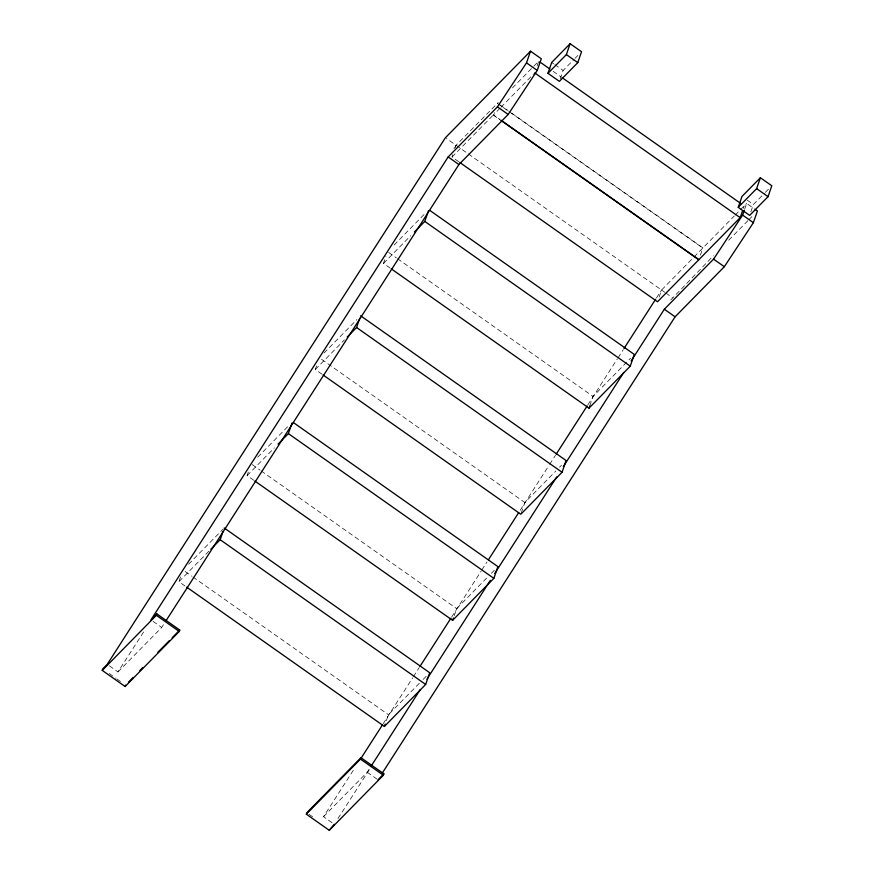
<?xml version="1.0" encoding="UTF-8"?>
<svg xmlns="http://www.w3.org/2000/svg" width="874" height="874" viewBox="0 0 874 874"><rect width="100%" height="100%" fill="white"/><g stroke="black" fill="none" stroke-linecap="round" stroke-linejoin="round"><path stroke-width="0.66" stroke-dasharray="4.37 3.28" d="M744.637 209.268L746.647 203.434L754.175 208.733M179.323 580.511L180.536 576.993M253.777 480.274L247.113 475.587L248.325 472.058M321.982 374.181L315.317 369.483L316.53 365.966M390.175 268.089L383.511 263.391L385.937 256.355M458.686 161.701L452.022 157.003L452.83 154.654M455.256 147.619L456.064 145.27L498.235 102.531M452.022 157.003L493.286 115.029L494.247 112.528M537.128 65.867L538.734 61.169L512.481 87.892M560.212 78.933L563.129 70.455L574.174 59.224M386.417 720.569L388.438 714.703L419.389 683.228M454.218 615.646L456.643 608.61L487.583 577.124M521.199 513.071L524.837 502.517L555.788 471.031M589.808 405.798L593.031 396.414L630.547 358.253M659.127 297.062L661.552 290.026L693.432 257.59M700.391 255.088L702.958 247.91L508.581 110.976M743.413 208.274L744.222 205.936M750.886 211.759L753.388 204.494L764.433 193.263M109.381 665.846L117.979 671.909L143.762 631.749M453.934 148.777L456.141 145.335L446.472 138.507M117.979 671.909L161.701 627.456L163.908 624.014M332.131 822.762L323.522 816.698L354.451 768.508M383.173 723.759L412.637 677.863M413.369 676.716L419.258 667.528M451.661 617.044L481.126 571.148M481.858 570.001L487.015 561.971M520.15 510.34L548.872 465.591M549.615 464.444L555.503 455.256M587.907 404.771L617.361 358.875M618.104 357.728L623.249 349.698M656.396 298.067L661.552 290.026M323.522 816.698L367.211 772.234L370.161 767.634M337.965 818.534L370.368 768.049M670.828 299.902L713.413 255.765M500.004 108.201L493.439 114.876L500.103 119.574M500.933 107.251L533.763 73.853M575.092 58.296L577.856 55.488M394.119 244.982L425.999 212.546M383.511 263.391L410.704 235.718M324.036 352.987L356.865 319.6M315.317 369.483L344.389 339.91M257.721 457.178L288.671 425.693M247.113 475.587L274.316 447.914M188.587 564.222L223.285 528.934M208.93 551.155L178.919 581.68L185.583 586.378M694.054 256.945L734.215 216.086M735.165 215.113L739.95 210.241M740.475 209.749L746.647 203.434M765.351 192.324L769.033 188.576M728.719 240.197L747.838 220.74M748.799 219.767L753.574 214.895M559.535 467.219L561.414 465.307M491.341 573.311L495.088 569.498M423.136 679.415L426.894 675.591M551.712 62.425L553.788 63.878M554.826 64.61L563.129 70.455M747.172 200.113L753.388 204.494M553.176 71.351L560.955 76.825M499.699 104.716L507.466 110.19M497.328 103.296L508.439 111.118M509.542 111.905L702.816 248.052M493.286 115.029L499.95 119.716M456.064 145.27L467.175 153.103M468.278 153.879L664.775 292.298M665.846 293.063L672.303 297.608M388.657 252.444L396.435 257.917M397.55 258.704L593.031 396.414M321.577 359.323L524.837 502.517M252.269 464.64L260.037 470.114M261.151 470.9L456.643 608.61M185.179 571.52L191.843 576.206M192.957 576.993L388.438 714.703M367.211 772.234L376.891 779.051M309.003 814.284L313.373 817.354M153.092 621.392L161.701 627.456M109.239 673.559L115.783 678.169M116.876 678.945L121.246 682.015"/><path stroke-width="1.31" d="M306.337 814.164L306.818 812.744L360.929 757.682L383.861 773.818L383.369 775.227L329.258 830.3L306.337 814.164L360.449 759.091L360.929 757.682M329.258 830.3L334.283 824.269M631.159 360.94L664.338 309.243L713.577 259.13L742.627 215.102L744.233 210.437M382.397 772.911L675.089 316.814L724.338 266.701L753.388 222.673L757.397 211.005L755.245 209.487M166.126 620.562L458.926 164.53L508.187 114.439L537.259 70.423L541.279 58.766L530.529 51.184L445.39 137.753L107.229 664.327L102.695 668.938L102.203 670.358L125.124 686.505L125.605 685.096M102.269 670.402L156.348 615.307L156.828 613.887L179.749 630.045L179.257 631.454L125.124 686.505M210.809 549.243L220.182 539.706L223.012 531.49M278.063 444.101L288.376 433.602L292.014 423.049M347.197 337.047L356.581 327.51L359.804 318.125M414.462 231.905L424.775 221.417L428.413 210.863M156.828 613.887L150.94 619.874L448.165 156.949L497.437 106.857L526.509 62.852L530.529 51.184M547.965 73.318L551.712 62.425L570.121 43.7L581.527 51.741L577.78 62.633L559.382 81.358L547.965 73.318L566.374 54.592L570.121 43.7M186.697 587.153L384.407 726.436L385.205 724.087M384.407 726.436L425.671 684.462L429.702 672.729L224.225 527.972M254.891 481.061L452.601 620.343L453.409 617.994M452.601 620.343L493.865 578.359L497.907 566.636L293.533 422.655M323.085 374.968L520.795 514.24L562.058 472.266L566.101 460.543L360.612 315.787M391.29 268.864L589 408.147L589.808 405.798M589 408.147L630.263 366.173L634.295 354.44L429.921 210.47M738.235 207.346L741.982 196.453L760.38 177.739L771.797 185.769L768.049 196.672L749.641 215.386L738.235 207.346L756.633 188.631L760.38 177.739M501.206 120.35L698.916 259.633L740.18 217.659L742.605 210.623M361.082 758.184L382.441 724.907M420.001 666.381L450.929 618.191M488.49 559.677L518.675 512.634M556.235 454.109L587.164 405.918M623.992 348.551L655.653 299.214M370.904 766.487L420.296 689.52M426.938 679.174L490.336 580.369M494.76 573.475L556.694 476.975M563.326 466.64L623.785 372.422M128.456 682.201L133.209 677.372M139.851 670.609L142.702 667.703M157.899 652.255L169.305 640.664M172.145 637.769L179.749 630.045M377.972 779.805L383.861 773.818M566.374 54.592L577.78 62.633M756.633 188.631L768.049 196.672M539.848 61.956L549.844 69.002M562.058 77.611L740.89 203.587M742.627 215.102L753.388 222.673M534.702 72.903L740.18 217.659M713.577 259.13L724.338 266.701M501.064 120.503L698.774 259.786L657.51 301.759L459.8 162.477M664.338 309.243L675.089 316.814M424.775 221.417L630.263 366.173M356.581 327.51L562.058 472.266M288.376 433.602L493.865 578.359M220.182 539.706L425.671 684.462M360.449 759.091L383.369 775.227M526.509 62.852L537.259 70.423M497.437 106.857L508.187 114.439M448.165 156.949L458.926 164.53M156.348 615.307L179.257 631.454"/></g></svg>
